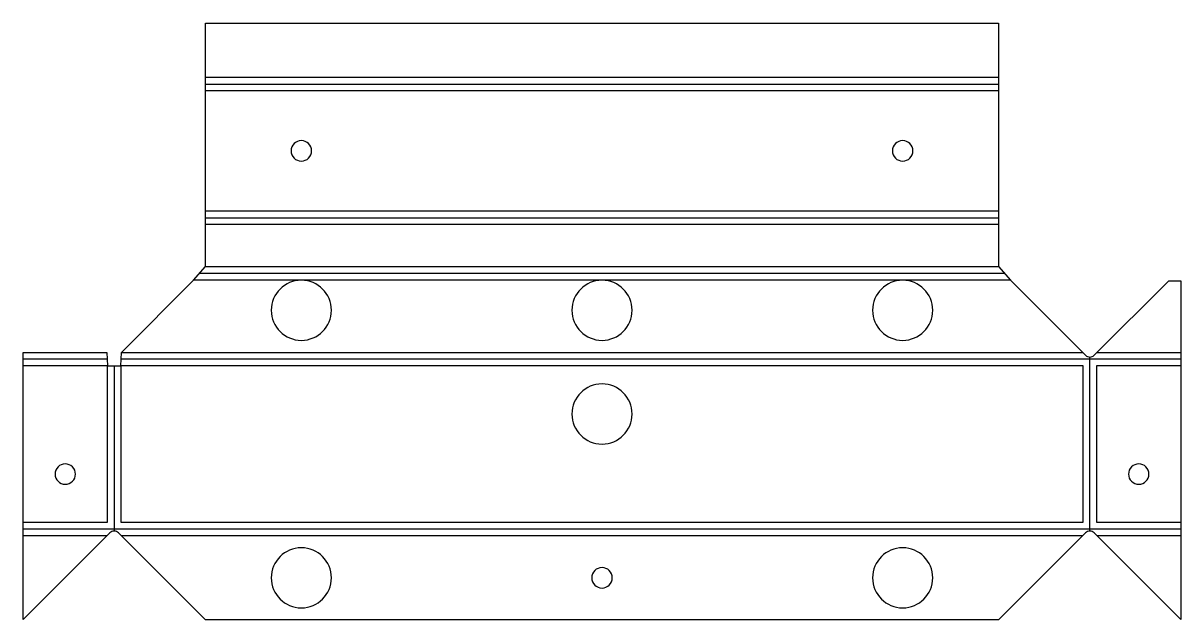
# Model space of a CAD drawing. Header units: millimetres. Extents: x -30 to 162, y 0 to 99.
import ezdxf

# ---------------------------------------------------------------- set-up
doc = ezdxf.new("R2010")
doc.units = ezdxf.units.MM

msp = doc.modelspace()

# ---------------------------------------------------------------- linework, layer by layer
at = {"layer": 'BEND'}
for p, q in [((0, 89.18), (131.86, 89.18)), ((0, 66.92), (131.86, 66.92)), ((132.86, 57.65), (-1, 57.65)), ((-16.37, 43.39), (-30.33, 43.39)), ((147.06, 43.39), (-14.04, 43.39)), ((147.06, 14.79), (147.06, 43.74)), ((162.19, 43.39), (147.06, 43.39)), ((-15.2, 42.26), (-15.2, 14.79)), ((-30.33, 15.13), (-15.2, 15.13)), ((-15.2, 15.13), (147.06, 15.13)), ((147.06, 15.13), (162.19, 15.13))]:
    msp.add_line(p, q, dxfattribs=at)
at = {"layer": 'BEND_EXTENT'}
for p, q in [((0, 90.31), (131.86, 90.31)), ((131.86, 88.05), (0, 88.05)), ((0, 68.05), (131.86, 68.05)), ((131.86, 65.79), (0, 65.79)), ((0, 58.79), (131.86, 58.79)), ((15.93, 56.52), (-2, 56.52)), ((65.93, 56.52), (15.93, 56.52)), ((115.93, 56.52), (65.93, 56.52)), ((133.86, 56.52), (115.93, 56.52)), ((-14, 44.52), (145.86, 44.52)), ((148.26, 44.52), (162.19, 44.52)), ((-16.33, 42.26), (-30.33, 42.26)), ((-16.33, 16.26), (-16.33, 42.26)), ((148.19, 42.26), (148.19, 16.26)), ((162.19, 42.26), (148.19, 42.26)), ((-30.33, 16.26), (-16.33, 16.26)), ((148.19, 16.26), (162.19, 16.26)), ((-16.4, 14), (-30.33, 14)), ((145.86, 14), (-14, 14)), ((162.19, 14), (148.26, 14))]:
    msp.add_line(p, q, dxfattribs=at)
msp.add_lwpolyline([(-14.07, 16.26), (145.93, 16.26), (145.93, 42.26), (-14.07, 42.26)], close=True, dxfattribs=at)
at = {"layer": 'INTERIOR_PROFILES', "extrusion": (0, 0, -1)}
for centre, radius in [((-15.93, 78.05), 1.7), ((-115.93, 78.05), 1.7), ((-15.93, 51.52), 5), ((-65.93, 51.52), 5), ((-115.93, 51.52), 5), ((-65.93, 34.26), 5), ((23.33, 24.26), 1.7), ((-155.19, 24.26), 1.7), ((-15.93, 7), 5), ((-115.93, 7), 5), ((-65.93, 7), 1.7)]:
    msp.add_circle(centre, radius, dxfattribs=at)
at = {"layer": 'OUTER_PROFILES'}
msp.add_lwpolyline([(146.35, 44.03, 0.414214), (147.77, 44.03), (160.19, 56.45), (162.19, 56.45), (162.19, 0.07), (147.77, 14.49, 0.414214), (146.35, 14.49), (131.86, 0), (0, 0), (-14.49, 14.49, 0.414214), (-15.91, 14.49), (-30.33, 0.07), (-30.33, 44.52), (-16.4, 44.52), (-16.33, 42.26), (-14.07, 42.26), (-14, 44.52), (-2, 56.52), (0, 58.79), (0, 99.31), (131.86, 99.31), (131.86, 58.79), (133.86, 56.52)], format="xyb", close=True, dxfattribs=at)

doc.saveas('drawing.dxf')
